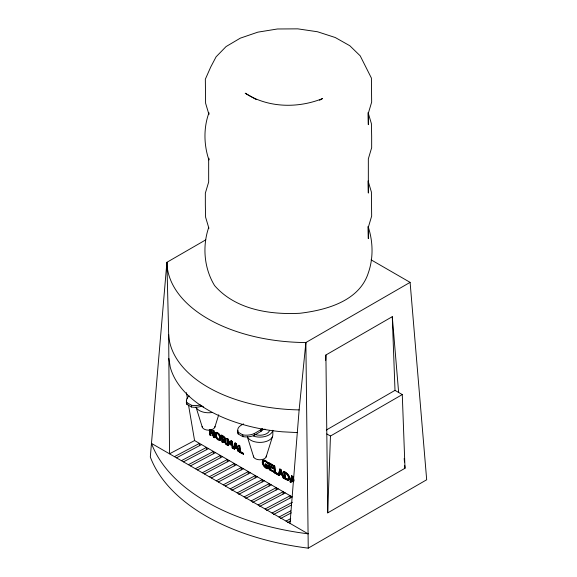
<?xml version="1.0" encoding="UTF-8"?>
<svg xmlns="http://www.w3.org/2000/svg" width="577" height="577" viewBox="0 0 577 577"><rect width="100%" height="100%" fill="white"/><g stroke="black" fill="none" stroke-linecap="round" stroke-linejoin="round"><path stroke-width="0.87" d="M199.411 445.711L199.498 443.388L174.427 456.652M206.386 449.743L206.472 447.413L181.402 460.677M213.36 453.767L213.44 451.445L188.376 464.701M220.335 457.792L220.414 455.469L195.351 468.726M227.309 461.816L227.388 459.494L202.325 472.758M234.284 465.848L234.363 463.519L209.3 476.782M241.258 469.873L241.337 467.55L216.274 480.807M248.233 473.897L248.312 471.575L223.249 484.831M255.207 477.922L255.286 475.599L230.223 488.863M262.182 481.954L262.261 479.624L237.197 492.888M269.156 485.978L269.235 483.656L244.165 496.912M276.131 490.003L276.21 487.68L251.139 500.937M283.098 494.035L283.184 491.705L258.114 504.969M290.072 498.059L290.159 495.73L265.088 508.993M325.716 360.365L325.904 354.999L392.273 316.686L398.635 392.468M327.722 512.874L330.455 436.039L402.277 394.574L405.004 468.257L327.722 512.874L325.904 354.999M290.029 523.389L299.131 409.894L305.875 342.536L410.103 282.362L426.684 479.768L308.241 548.15A205.744 118.79 0 0 1 150.316 456.97L166.897 262.304L205.787 239.844M262.47 461.485C262.744 458.297 266.487 460.893 267.512 462.3L267.663 463.446C261.994 456.854 261.669 466.533 267.122 467.759L267.158 465.711L265.608 464.817L265.507 463.98L265.333 465.019L266.884 465.913L267.122 467.759M234.803 447.651L237.248 449.057L238.077 451.301L239.239 451.625L236.202 443.562L235.156 442.956L233.606 448.718L234.471 449.216L235.07 447.449L237.515 448.863L238.063 450.356M234.471 449.216L235.07 447.449M278.59 474.864L278.482 474.013L275.481 472.289L274.674 465.985L273.779 465.473L274.421 472.823L279.189 475.571L279.816 473.724L281.742 474.835M279.189 475.571L279.816 473.724M293.96 479.523L292.806 476.451L291.702 475.816L290.08 481.86L290.981 482.386L291.335 480.735L293.253 481.845M291.616 480.533L290.981 482.386M236.916 448.149L234.94 447.009L235.51 444.369L237.183 447.954L236.058 444.925M234.94 447.009L235.632 444.831M279.686 473.263L280.278 470.486L281.749 474.453L279.686 473.263L280.415 470.976M293.549 481.261L291.479 480.071L292.077 477.302L293.823 481.059L292.351 477.092M291.479 480.071L292.207 477.785M233.606 448.718L235.156 442.956M278.287 475.051L279.91 469.007L281.006 469.642L284.187 478.095L282.968 477.756L282.103 475.412L279.542 473.926M278.756 474.013L279.91 469.007M291.702 475.816L290.08 481.86M208.665 113.626C203.479 128.354 203.912 145.209 208.91 159.937L208.874 158.206M208.665 227.605C202.21 246.487 204.121 268.377 214.579 285.579C235.43 309.589 269.726 314.854 299.925 313.268C326.221 310.116 359.341 301.158 368.335 272.834C373.521 258.107 373.088 241.258 368.09 226.53L368.335 238.647L368.335 227.244L371.66 216.079L371.4 192.062L368.09 180.94L368.335 193.057L368.335 158.863L371.66 147.698L371.66 136.295L371.4 123.673L368.09 112.551L368.335 124.668L368.335 113.272L371.66 102.107L371.4 78.083L360.199 55.839L349.813 45.734L335.251 37.519L317.501 31.757L297.775 28.85L277.414 28.987L257.811 32.161L240.299 38.161L226.076 46.564L216.101 56.813L210.749 66.975L205.34 79.208L205.6 103.225L208.91 114.347L208.874 112.616M214.774 427.406L218.712 414.798M266.098 457.034L272.402 436.861M220.515 439.962C221.33 436.897 219.101 432.822 215.805 432.49M229.891 443.778L228.066 438.866L226.638 438.39L227.8 439.061L229.891 443.778L230.944 440.871L232.394 441.362L233 448.372L232.149 447.882L231.391 442.011L230.245 445.04L227.554 439.789L230.512 444.845L231.37 442.566M230.158 443.583L231.211 440.677M215.719 432.462L215.437 435.462M224.72 439.508L222.722 438.881L222.397 436.306L224.749 438.462M210.641 429.706L213.548 435.83L212.855 430.428L213.916 430.694L214.529 437.705L213.569 437.157L209.985 429.641L210.742 435.52L210.36 430.283M214.529 437.705L213.916 430.694M210.742 435.52L209.949 435.058L209.999 433.161M213.569 437.157L214.795 437.51M222.902 442.545L222.051 442.047L221.445 435.036C223.184 435.7 227.086 438.369 225.124 440.446L224.619 440.431L227.006 444.91L225.903 444.276L223.53 440.395L222.556 439.833L222.902 442.545L222.823 439.638M222.455 439.075L222.131 436.508C224.568 436.5 225.614 441.737 222.455 439.075L222.722 438.881M223.53 440.395L225.773 443.432M222.051 442.047L222.102 440.15M225.903 444.276L227.273 444.716M233 448.372L232.394 441.362M226.638 438.39L227.518 445.206L228.312 445.66L227.821 439.595M234.889 443.15L236.202 443.562M232.149 447.882L233.267 448.178M238.705 445.35L239.823 445.646L240.595 451.654L243.451 453.306L243.559 454.113L239.578 452.166L238.705 445.35L239.556 445.848L240.328 451.856L243.184 453.508L243.292 454.308M238.077 451.301L239.239 451.625M239.578 452.166L243.559 454.113M267.382 463.656L267.512 462.3M273.44 472.253L273.332 471.409L270.029 469.505L269.964 466.642L270.303 469.296L273.606 471.2L273.714 472.051L269.243 469.829L268.601 462.48L272.798 464.903L272.625 465.956L269.322 464.045L269.574 466.007L273.044 468.423L272.935 467.572L269.856 465.798L269.69 464.492M267.238 462.509L266.762 462.033A6.08 3 53.6 0 0 264.958 460.626C259.123 458.874 263.826 469.541 268.06 468.712L267.937 465.387L265.507 463.98M272.625 465.956L272.798 464.903M268.06 468.712L267.937 465.387M278.201 474.222L275.2 472.491L274.674 465.985M274.421 472.823L279.47 475.369M279.629 469.216L281.006 469.642M283.624 471.524L283.906 471.315C287.043 472.657 290.945 476.321 289.171 479.949L287.699 480.014L284.548 478.665L287.418 480.215L288.889 480.158C290.671 476.53 286.769 472.859 283.624 471.524L284.548 478.665M282.968 477.756L284.187 478.095M285.334 478.369L284.627 472.851C286.92 473.883 289.279 476.624 288.168 479.198L287.043 479.263L285.334 478.369L284.901 472.65M291.421 476.025L292.806 476.451M243.516 423.893L240.559 425.602A12.528 7.234 0 0 0 238.164 432.216L238.164 433.947L242.838 436.645A12.528 7.234 0 0 0 254.298 435.26L260.948 431.416A20.541 11.857 0 0 0 262.975 429.512M238.164 432.216L242.838 434.914A12.528 7.234 0 0 0 254.298 433.529L260.948 429.692A20.541 11.857 0 0 0 262.369 428.437M326.301 430.031L395 390.369L402.277 394.574M319.55 100.275L322.536 98.559C297.869 108.541 267.887 107.906 245.203 93.207L256.267 99.583M266.574 510.486L292.222 496.92L194.579 440.554L169.515 453.81L168.679 334.581L166.897 262.304A140.319 81.011 0 0 0 305.875 342.536L308.241 548.15M176.49 457.842L201.553 444.578M183.464 461.867L208.528 448.603M190.439 465.891L215.502 452.635M197.413 469.916L222.477 456.659M204.388 473.948L229.451 460.684M211.355 477.972L236.426 464.709M218.33 481.997L243.4 468.74M225.304 486.022L250.375 472.765M231.702 490.356L257.349 476.79M238.676 494.381L264.324 480.814M245.651 498.413L271.298 484.846M252.625 502.437L278.273 488.87M259.6 506.462L285.247 492.895M272.063 513.018L292.431 502.242M273.548 514.518L291.565 504.983M279.037 517.05L290.786 510.833M280.523 518.543L291.284 512.852M286.012 521.074L290.714 518.586M287.497 522.567L290.628 520.908M220.515 440.085L218.575 439.818L216.389 437.698M297.306 432.591L282.268 431.791A134.383 77.578 0 0 1 170.237 367.109L168.852 358.425M268.341 468.502L266.185 467.832L263.747 465.56M267.396 467.558C264.511 467.752 261.273 460.352 265.24 461.182M371.069 259.823L410.103 282.362M326.813 433.94L330.455 436.039M189.234 395.966A12.528 7.234 0 0 0 186.84 402.58L191.506 405.285A12.528 7.234 0 0 0 200.414 404.845M186.616 400.835A12.528 7.234 0 0 0 186.84 404.311L191.506 407.009A12.528 7.234 0 0 0 202.159 405.984M212.855 430.428L213.649 430.889M221.179 435.238C222.917 435.895 226.819 438.563 224.857 440.64L224.352 440.633L227.006 444.91M230.944 440.871L232.127 441.556M268.319 462.689L272.517 465.112M273.498 465.675L274.392 466.194M270.267 464.225L272.907 465.747M270.736 467.089L273.044 468.423M235.207 446.814L237.183 447.954M265.225 464.182L267.656 465.589M269.683 466.851L272.762 468.625M279.96 473.053L282.03 474.251L280.855 471.077M291.753 479.862L293.823 481.059M285.615 478.16L287.324 479.054L288.442 478.997L288.565 476.602M210.216 434.863L211.009 435.325M222.318 441.852L223.169 442.343M233.873 448.524L234.738 449.021M270.224 470.031L271.623 470.839M285.586 473.039L286.603 473.724M266.011 461.715L266.661 462.314M267.201 462.905L267.584 463.403M287.901 475.138L288.291 475.845M219.541 435.548C212.725 426.85 218.149 444.701 219.794 437.597C217.32 428.257 212.675 437.828 219.289 439.486L220.082 438.506L219.772 436.118M210.612 430.197L213.836 436.955M210.908 429.512L213.815 435.628L213.519 433.32M263.307 464.817L262.513 462.271M215.675 436.255L216 437.005M292.525 476.66L293.967 480.504M280.732 469.851L283.913 478.304M235.935 443.756L238.972 451.82M253.678 457.034L247.382 436.861A12.946 7.479 0 0 0 261.583 442.343A12.946 7.479 0 0 0 272.842 434.928L272.842 430.521M202.354 427.406L196.057 407.232A12.946 7.479 0 0 0 211.918 412.519M208.91 228.326L205.6 217.197L205.34 204.575L205.34 193.18L208.665 182.015L208.665 158.617M186.414 392.656L187.467 398.858M188.528 405.068L194.579 440.554M283.906 471.315L284.136 473.104M284.483 475.78L284.713 477.568M273.779 465.473L274.356 469.938M268.947 465.163L269.178 466.944M238.972 445.156L239.188 446.858M239.405 448.567L239.736 451.12M231.983 444.326L232.199 446.007M227.554 439.789L228.312 445.66M227.237 440.749L227.677 444.153M221.554 435.887L221.878 438.448M209.559 429.757L209.776 431.459M209.292 429.952L209.949 435.058M404.181 458.448L404.477 462.011M404.78 465.581L405.004 468.257M392.273 316.686L395 390.369M260.948 429.692L260.948 431.416M254.298 433.529L254.298 435.26M242.838 434.914L242.838 436.645M191.506 405.285L191.506 407.009M186.84 402.58L186.84 404.311M299.131 409.894A134.383 77.578 0 0 1 168.679 334.581M238.164 433.947A12.528 7.234 0 0 1 237.94 430.471M269.344 430.925A9.715 5.604 0 0 1 255.294 434.582M272.791 430.291A12.946 7.479 0 0 1 253.418 436.118M266.322 456.075A6.426 3.714 0 0 1 259.888 459.79A6.426 3.714 0 0 1 253.462 456.075M265.002 429.122A9.715 5.604 0 0 1 262.686 429.728M203.609 406.915A12.946 7.479 0 0 1 200.681 405.941M214.99 426.446A6.426 3.714 0 0 1 208.564 430.153A6.426 3.714 0 0 1 202.138 426.446M220.998 438.671L220.782 439.768C217.442 442.234 212.841 434.503 216.072 432.296C219.072 432.548 220.948 435.887 220.998 438.671M308.075 533.812L151.47 443.396A204.027 117.787 0 0 0 308.075 533.812"/></g></svg>
